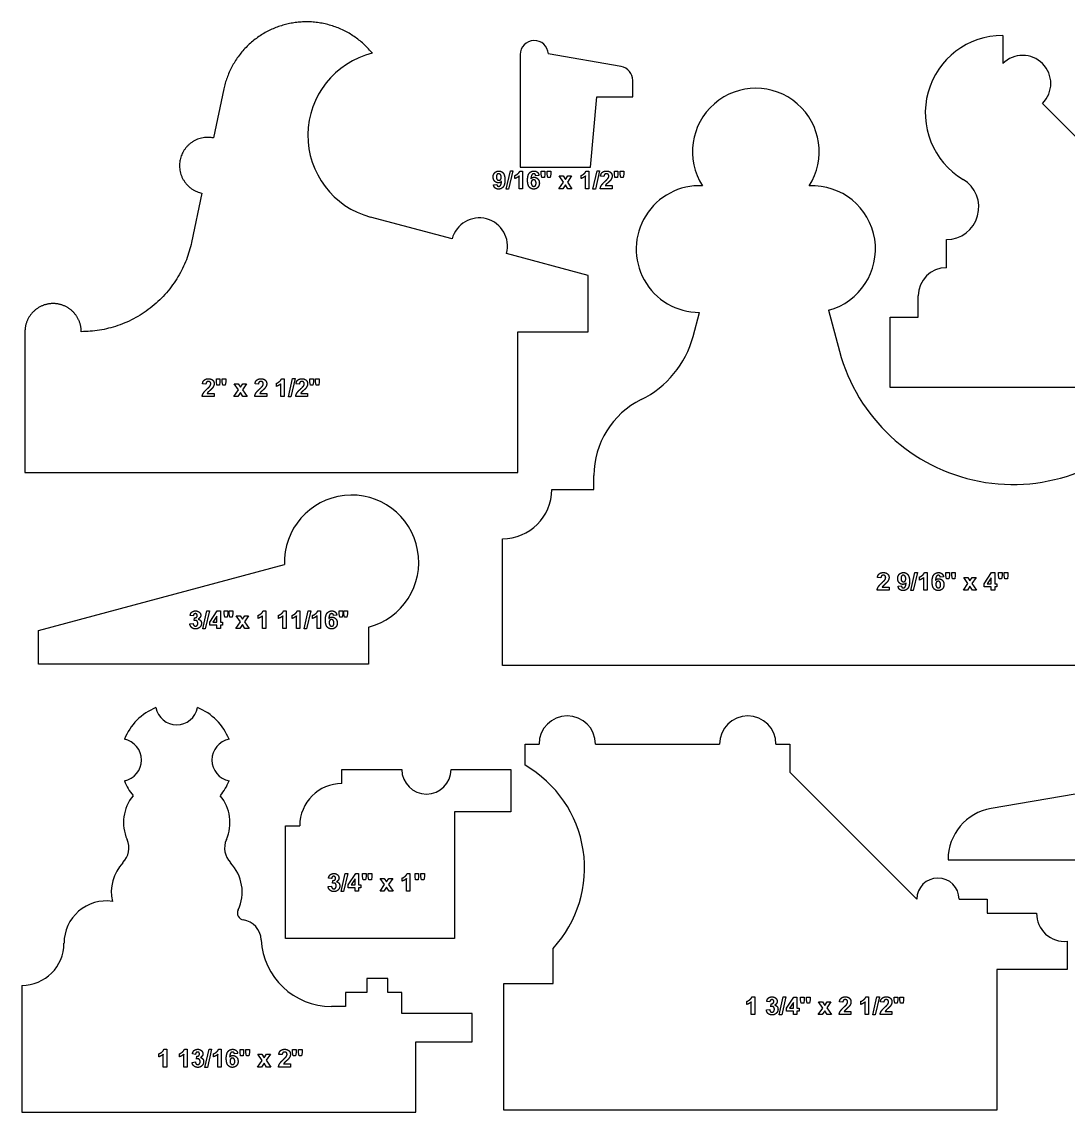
# Model space of a CAD drawing. Header units: millimetres. Extents: x -177 to 177, y -192 to 172.
# Drawn here: x -176.5 to -58.5, y -49.6 to 73.3 of the extents above; entities that cross this region are included whole.
import ezdxf

# ---------------------------------------------------------------- set-up
doc = ezdxf.new("R2010")
doc.units = ezdxf.units.MM
doc.header["$MEASUREMENT"] = 0
doc.layers.add('Default', color=18, linetype='Continuous')

msp = doc.modelspace()

# ---------------------------------------------------------------- linework, layer by layer
at = {"layer": 'Default', "color": 5}
for p, q in [((-65.85, 71.79), (-65.85, 68.62)), ((-120.26, 69.63), (-120.26, 56.93)), ((-108.87, 68.27), (-117.09, 69.72)), ((-107.56, 64.87), (-107.56, 66.71)), ((-153.67, 65.77), (-154.84, 60.23)), ((-112.32, 56.93), (-111.63, 64.87)), ((-111.63, 64.87), (-107.56, 64.87)), ((-61.36, 64.13), (-56.32, 59.09)), ((-120.26, 56.93), (-112.32, 56.93)), ((-121.84, 54.47), (-121.37, 56.52)), ((-121.09, 56.52), (-121.56, 54.47)), ((-121.37, 56.52), (-121.09, 56.52)), ((-120.87, 55.66), (-120.87, 56)), ((-120.37, 54.51), (-120.37, 55.95)), ((-120.3, 56.51), (-119.99, 56.51)), ((-119.99, 56.51), (-119.99, 54.51)), ((-118.14, 56.02), (-118.51, 55.98)), ((-117.88, 56.16), (-117.88, 56.5)), ((-117.88, 56.5), (-117.47, 56.5)), ((-117.81, 55.79), (-117.88, 56.16)), ((-117.53, 55.79), (-117.81, 55.79)), ((-117.47, 56.16), (-117.53, 55.79)), ((-117.47, 56.5), (-117.47, 56.16)), ((-117.22, 56.16), (-117.22, 56.5)), ((-117.22, 56.5), (-116.82, 56.5)), ((-117.15, 55.79), (-117.22, 56.16)), ((-116.88, 55.79), (-117.15, 55.79)), ((-116.82, 56.16), (-116.88, 55.79)), ((-116.82, 56.5), (-116.82, 56.16)), ((-115.38, 55.25), (-115.87, 55.95)), ((-115.87, 55.95), (-115.41, 55.95)), ((-115.41, 55.95), (-115.17, 55.56)), ((-115.17, 55.56), (-114.9, 55.95)), ((-114.46, 55.95), (-114.94, 55.27)), ((-114.9, 55.95), (-114.46, 55.95)), ((-113.4, 55.66), (-113.4, 56)), ((-112.9, 54.51), (-112.9, 55.95)), ((-112.83, 56.51), (-112.52, 56.51)), ((-112.52, 56.51), (-112.52, 54.51)), ((-112.06, 54.47), (-111.59, 56.52)), ((-111.31, 56.52), (-111.78, 54.47)), ((-111.59, 56.52), (-111.31, 56.52)), ((-110.82, 55.9), (-111.2, 55.94)), ((-109.64, 56.16), (-109.64, 56.5)), ((-109.64, 56.5), (-109.24, 56.5)), ((-109.57, 55.79), (-109.64, 56.16)), ((-109.3, 55.79), (-109.57, 55.79)), ((-109.24, 56.16), (-109.3, 55.79)), ((-109.24, 56.5), (-109.24, 56.16)), ((-108.99, 56.16), (-108.99, 56.5)), ((-108.99, 56.5), (-108.58, 56.5)), ((-108.92, 55.79), (-108.99, 56.16)), ((-108.64, 55.79), (-108.92, 55.79)), ((-108.58, 56.16), (-108.64, 55.79)), ((-108.58, 56.5), (-108.58, 56.16)), ((-123.27, 54.96), (-122.9, 55)), ((-121.56, 54.47), (-121.84, 54.47)), ((-119.99, 54.51), (-120.37, 54.51)), ((-115.9, 54.51), (-115.38, 55.25)), ((-115.46, 54.51), (-115.9, 54.51)), ((-115.17, 54.96), (-115.46, 54.51)), ((-114.88, 54.51), (-115.17, 54.96)), ((-114.94, 55.27), (-114.42, 54.51)), ((-114.42, 54.51), (-114.88, 54.51)), ((-112.52, 54.51), (-112.9, 54.51)), ((-111.78, 54.47), (-112.06, 54.47)), ((-109.89, 54.51), (-111.24, 54.51)), ((-110.67, 54.87), (-109.89, 54.87)), ((-109.89, 54.87), (-109.89, 54.51)), ((-156.15, 54.01), (-157.32, 48.47)), ((-127.93, 48.86), (-137.13, 51.32)), ((-72.2, 45.6), (-72.2, 48.78)), ((-112.6, 44.75), (-121.8, 47.21)), ((-112.6, 38.4), (-112.6, 44.75)), ((-75.37, 40.04), (-75.37, 42.43)), ((-100.77, 37.85), (-100.04, 40.56)), ((-85.49, 40.81), (-84.26, 36.21)), ((-78.55, 32.11), (-78.55, 40.04)), ((-78.55, 40.04), (-75.37, 40.04)), ((-176.1, 38.4), (-176.1, 22.52)), ((-120.54, 22.52), (-120.54, 38.4)), ((-120.54, 38.4), (-112.6, 38.4)), ((-155.7, 32.49), (-156.08, 32.53)), ((-154.52, 32.75), (-154.52, 33.08)), ((-154.52, 33.08), (-154.12, 33.08)), ((-154.45, 32.38), (-154.52, 32.75)), ((-154.18, 32.38), (-154.45, 32.38)), ((-154.12, 32.75), (-154.18, 32.38)), ((-154.12, 33.08), (-154.12, 32.75)), ((-153.87, 32.75), (-153.87, 33.08)), ((-153.87, 33.08), (-153.46, 33.08)), ((-153.8, 32.38), (-153.87, 32.75)), ((-153.52, 32.38), (-153.8, 32.38)), ((-153.46, 32.75), (-153.52, 32.38)), ((-153.46, 33.08), (-153.46, 32.75)), ((-152.03, 31.84), (-152.52, 32.54)), ((-152.52, 32.54), (-152.06, 32.54)), ((-152.06, 32.54), (-151.81, 32.14)), ((-151.81, 32.14), (-151.55, 32.54)), ((-151.11, 32.54), (-151.59, 31.86)), ((-151.55, 32.54), (-151.11, 32.54)), ((-149.77, 32.49), (-150.15, 32.53)), ((-147.73, 32.24), (-147.73, 32.59)), ((-147.24, 31.1), (-147.24, 32.53)), ((-147.17, 33.1), (-146.86, 33.1)), ((-146.86, 33.1), (-146.86, 31.1)), ((-146.4, 31.06), (-145.93, 33.11)), ((-145.65, 33.11), (-146.12, 31.06)), ((-145.93, 33.11), (-145.65, 33.11)), ((-145.15, 32.49), (-145.54, 32.53)), ((-143.98, 32.75), (-143.98, 33.08)), ((-143.98, 33.08), (-143.57, 33.08)), ((-143.91, 32.38), (-143.98, 32.75)), ((-143.63, 32.38), (-143.91, 32.38)), ((-143.57, 32.75), (-143.63, 32.38)), ((-143.57, 33.08), (-143.57, 32.75)), ((-143.33, 32.75), (-143.33, 33.08)), ((-143.33, 33.08), (-142.92, 33.08)), ((-143.26, 32.38), (-143.33, 32.75)), ((-142.98, 32.38), (-143.26, 32.38)), ((-142.92, 32.75), (-142.98, 32.38)), ((-142.92, 33.08), (-142.92, 32.75)), ((-27.75, 32.11), (-78.55, 32.11)), ((-154.77, 31.1), (-156.12, 31.1)), ((-155.55, 31.45), (-154.77, 31.45)), ((-154.77, 31.45), (-154.77, 31.1)), ((-152.54, 31.1), (-152.03, 31.84)), ((-152.1, 31.1), (-152.54, 31.1)), ((-151.81, 31.54), (-152.1, 31.1)), ((-151.52, 31.1), (-151.81, 31.54)), ((-151.59, 31.86), (-151.06, 31.1)), ((-151.06, 31.1), (-151.52, 31.1)), ((-148.84, 31.1), (-150.19, 31.1)), ((-149.62, 31.45), (-148.84, 31.45)), ((-148.84, 31.45), (-148.84, 31.1)), ((-146.86, 31.1), (-147.24, 31.1)), ((-146.12, 31.06), (-146.4, 31.06)), ((-144.23, 31.1), (-145.57, 31.1)), ((-145, 31.45), (-144.23, 31.45)), ((-144.23, 31.45), (-144.23, 31.1)), ((-176.1, 22.52), (-120.54, 22.52)), ((-111.95, 20.61), (-111.95, 22.19)), ((-116.71, 20.61), (-111.95, 20.61)), ((-122.27, 0.76), (-122.27, 15.05)), ((-174.57, 4.72), (-146.83, 12.15)), ((-76.22, 9.22), (-75.75, 11.27)), ((-75.47, 11.27), (-75.94, 9.22)), ((-75.75, 11.27), (-75.47, 11.27)), ((-74.68, 11.25), (-74.37, 11.25)), ((-74.37, 11.25), (-74.37, 9.25)), ((-72.26, 10.91), (-72.26, 11.24)), ((-72.26, 11.24), (-71.85, 11.24)), ((-71.85, 11.24), (-71.85, 10.91)), ((-71.6, 10.91), (-71.6, 11.24)), ((-71.6, 11.24), (-71.2, 11.24)), ((-71.2, 11.24), (-71.2, 10.91)), ((-67.95, 9.98), (-67.1, 11.24)), ((-67.1, 11.24), (-66.76, 11.24)), ((-66.76, 11.24), (-66.76, 9.98)), ((-66.33, 10.91), (-66.33, 11.24)), ((-66.33, 11.24), (-65.93, 11.24)), ((-65.93, 11.24), (-65.93, 10.91)), ((-65.68, 10.91), (-65.68, 11.24)), ((-65.68, 11.24), (-65.27, 11.24)), ((-65.27, 11.24), (-65.27, 10.91)), ((-79.59, 10.65), (-79.97, 10.69)), ((-75.25, 10.4), (-75.25, 10.75)), ((-74.75, 9.25), (-74.75, 10.69)), ((-72.52, 10.76), (-72.89, 10.72)), ((-72.19, 10.54), (-72.26, 10.91)), ((-71.91, 10.54), (-72.19, 10.54)), ((-71.85, 10.91), (-71.91, 10.54)), ((-71.53, 10.54), (-71.6, 10.91)), ((-71.26, 10.54), (-71.53, 10.54)), ((-71.2, 10.91), (-71.26, 10.54)), ((-70.28, 9.25), (-69.77, 10)), ((-69.77, 10), (-70.25, 10.7)), ((-70.25, 10.7), (-69.79, 10.7)), ((-69.79, 10.7), (-69.55, 10.3)), ((-69.55, 10.3), (-69.29, 10.7)), ((-68.85, 10.7), (-69.32, 10.01)), ((-69.32, 10.01), (-68.8, 9.25)), ((-69.29, 10.7), (-68.85, 10.7)), ((-67.95, 9.65), (-67.95, 9.98)), ((-67.15, 10.64), (-67.59, 9.98)), ((-67.59, 9.98), (-67.15, 9.98)), ((-67.15, 9.98), (-67.15, 10.64)), ((-66.76, 9.98), (-66.52, 9.98)), ((-66.52, 9.98), (-66.52, 9.65)), ((-66.26, 10.54), (-66.33, 10.91)), ((-65.99, 10.54), (-66.26, 10.54)), ((-65.93, 10.91), (-65.99, 10.54)), ((-65.61, 10.54), (-65.68, 10.91)), ((-65.33, 10.54), (-65.61, 10.54)), ((-65.27, 10.91), (-65.33, 10.54)), ((-78.67, 9.25), (-80.01, 9.25)), ((-79.44, 9.61), (-78.67, 9.61)), ((-78.67, 9.61), (-78.67, 9.25)), ((-77.65, 9.71), (-77.28, 9.75)), ((-75.94, 9.22), (-76.22, 9.22)), ((-74.37, 9.25), (-74.75, 9.25)), ((-69.84, 9.25), (-70.28, 9.25)), ((-69.55, 9.7), (-69.84, 9.25)), ((-69.26, 9.25), (-69.55, 9.7)), ((-68.8, 9.25), (-69.26, 9.25)), ((-67.15, 9.65), (-67.95, 9.65)), ((-67.15, 9.25), (-67.15, 9.65)), ((-66.76, 9.25), (-67.15, 9.25)), ((-66.52, 9.65), (-66.76, 9.65)), ((-66.76, 9.65), (-66.76, 9.25)), ((-157.12, 6.37), (-157.47, 6.42)), ((-157.01, 5.83), (-156.97, 6.16)), ((-156.06, 4.9), (-155.59, 6.95)), ((-155.31, 6.95), (-155.78, 4.9)), ((-155.59, 6.95), (-155.31, 6.95)), ((-155.26, 5.66), (-154.41, 6.92)), ((-154.46, 6.32), (-154.9, 5.66)), ((-154.46, 5.66), (-154.46, 6.32)), ((-154.41, 6.92), (-154.07, 6.92)), ((-154.07, 6.92), (-154.07, 5.66)), ((-153.64, 6.59), (-153.64, 6.92)), ((-153.64, 6.92), (-153.24, 6.92)), ((-153.57, 6.22), (-153.64, 6.59)), ((-153.3, 6.22), (-153.57, 6.22)), ((-153.24, 6.59), (-153.3, 6.22)), ((-153.24, 6.92), (-153.24, 6.59)), ((-153.08, 6.59), (-153.08, 6.92)), ((-153.08, 6.92), (-152.68, 6.92)), ((-153.01, 6.22), (-153.08, 6.59)), ((-152.74, 6.22), (-153.01, 6.22)), ((-152.68, 6.59), (-152.74, 6.22)), ((-152.68, 6.92), (-152.68, 6.59)), ((-151.8, 5.68), (-152.29, 6.38)), ((-152.29, 6.38), (-151.83, 6.38)), ((-151.83, 6.38), (-151.58, 5.98)), ((-151.58, 5.98), (-151.32, 6.38)), ((-150.88, 6.38), (-151.36, 5.69)), ((-151.32, 6.38), (-150.88, 6.38)), ((-149.82, 6.08), (-149.82, 6.43)), ((-149.32, 4.93), (-149.32, 6.37)), ((-149.25, 6.93), (-148.94, 6.93)), ((-148.94, 6.93), (-148.94, 4.93)), ((-147.51, 6.08), (-147.51, 6.43)), ((-147.01, 4.93), (-147.01, 6.37)), ((-146.94, 6.93), (-146.63, 6.93)), ((-146.63, 6.93), (-146.63, 4.93)), ((-145.96, 6.08), (-145.96, 6.43)), ((-145.47, 4.93), (-145.47, 6.37)), ((-145.4, 6.93), (-145.09, 6.93)), ((-145.09, 6.93), (-145.09, 4.93)), ((-144.63, 4.9), (-144.16, 6.95)), ((-143.88, 6.95), (-144.35, 4.9)), ((-144.16, 6.95), (-143.88, 6.95)), ((-143.66, 6.08), (-143.66, 6.43)), ((-143.16, 4.93), (-143.16, 6.37)), ((-143.09, 6.93), (-142.78, 6.93)), ((-142.78, 6.93), (-142.78, 4.93)), ((-140.93, 6.44), (-141.3, 6.4)), ((-140.67, 6.59), (-140.67, 6.92)), ((-140.67, 6.92), (-140.26, 6.92)), ((-140.6, 6.22), (-140.67, 6.59)), ((-140.32, 6.22), (-140.6, 6.22)), ((-140.26, 6.59), (-140.32, 6.22)), ((-140.26, 6.92), (-140.26, 6.59)), ((-140.14, 6.59), (-140.14, 6.92)), ((-140.14, 6.92), (-139.73, 6.92)), ((-140.07, 6.22), (-140.14, 6.59)), ((-139.79, 6.22), (-140.07, 6.22)), ((-139.73, 6.59), (-139.79, 6.22)), ((-139.73, 6.92), (-139.73, 6.59)), ((-157.51, 5.46), (-157.14, 5.5)), ((-155.26, 5.33), (-155.26, 5.66)), ((-154.46, 5.33), (-155.26, 5.33)), ((-154.9, 5.66), (-154.46, 5.66)), ((-154.46, 4.93), (-154.46, 5.33)), ((-154.07, 4.93), (-154.46, 4.93)), ((-154.07, 5.66), (-153.83, 5.66)), ((-153.83, 5.33), (-154.07, 5.33)), ((-154.07, 5.33), (-154.07, 4.93)), ((-153.83, 5.66), (-153.83, 5.33)), ((-152.32, 4.93), (-151.8, 5.68)), ((-151.88, 4.93), (-152.32, 4.93)), ((-151.58, 5.38), (-151.88, 4.93)), ((-151.29, 4.93), (-151.58, 5.38)), ((-151.36, 5.69), (-150.83, 4.93)), ((-150.83, 4.93), (-151.29, 4.93)), ((-148.94, 4.93), (-149.32, 4.93)), ((-146.63, 4.93), (-147.01, 4.93)), ((-145.09, 4.93), (-145.47, 4.93)), ((-142.78, 4.93), (-143.16, 4.93)), ((-137.38, 5.09), (-137.38, 0.93)), ((-174.57, 0.93), (-174.57, 4.72)), ((-155.78, 4.9), (-156.06, 4.9)), ((-144.35, 4.9), (-144.63, 4.9)), ((-137.38, 0.93), (-174.57, 0.93)), ((-30.19, 0.76), (-122.27, 0.76)), ((-119.71, -10.46), (-119.71, -8.08)), ((-119.71, -8.08), (-118.13, -8.08)), ((-111.78, -8.08), (-97.78, -8.08)), ((-91.43, -8.08), (-89.84, -8.08)), ((-89.84, -8.08), (-89.84, -11.26)), ((-140.36, -12.53), (-140.36, -10.94)), ((-140.36, -10.94), (-133.61, -10.94)), ((-128.05, -10.94), (-121.31, -10.94)), ((-121.31, -10.94), (-121.31, -15.7)), ((-89.84, -11.26), (-75.54, -25.56)), ((-57.68, -13.71), (-67.15, -15.34)), ((-121.31, -15.7), (-127.66, -15.7)), ((-127.66, -15.7), (-127.66, -29.99)), ((-146.71, -29.99), (-146.71, -17.29)), ((-146.71, -17.29), (-145.12, -17.29)), ((-72.02, -21.11), (-37.7, -21.11)), ((-141.52, -23.24), (-141.87, -23.18)), ((-140.46, -24.71), (-139.99, -22.66)), ((-139.71, -22.66), (-140.18, -24.71)), ((-139.99, -22.66), (-139.71, -22.66)), ((-139.66, -23.94), (-138.81, -22.68)), ((-138.86, -23.28), (-139.3, -23.94)), ((-138.86, -23.94), (-138.86, -23.28)), ((-138.81, -22.68), (-138.48, -22.68)), ((-138.48, -22.68), (-138.48, -23.94)), ((-138.04, -23.02), (-138.04, -22.68)), ((-138.04, -22.68), (-137.64, -22.68)), ((-137.97, -23.38), (-138.04, -23.02)), ((-137.64, -23.02), (-137.7, -23.38)), ((-137.64, -22.68), (-137.64, -23.02)), ((-137.39, -23.02), (-137.39, -22.68)), ((-137.39, -22.68), (-136.98, -22.68)), ((-137.32, -23.38), (-137.39, -23.02)), ((-136.98, -23.02), (-137.04, -23.38)), ((-136.98, -22.68), (-136.98, -23.02)), ((-135.55, -23.92), (-136.04, -23.22)), ((-136.04, -23.22), (-135.58, -23.22)), ((-135.58, -23.22), (-135.33, -23.62)), ((-135.33, -23.62), (-135.07, -23.22)), ((-134.63, -23.22), (-135.11, -23.91)), ((-135.07, -23.22), (-134.63, -23.22)), ((-133.56, -23.52), (-133.56, -23.17)), ((-133.07, -24.67), (-133.07, -23.23)), ((-133, -22.67), (-132.69, -22.67)), ((-132.69, -22.67), (-132.69, -24.67)), ((-132.12, -23.02), (-132.12, -22.68)), ((-132.12, -22.68), (-131.71, -22.68)), ((-132.05, -23.38), (-132.12, -23.02)), ((-131.71, -23.02), (-131.77, -23.38)), ((-131.71, -22.68), (-131.71, -23.02)), ((-131.46, -23.02), (-131.46, -22.68)), ((-131.46, -22.68), (-131.06, -22.68)), ((-131.39, -23.38), (-131.46, -23.02)), ((-131.06, -23.02), (-131.12, -23.38)), ((-131.06, -22.68), (-131.06, -23.02)), ((-141.91, -24.15), (-141.54, -24.1)), ((-141.41, -23.77), (-141.37, -23.45)), ((-139.66, -24.27), (-139.66, -23.94)), ((-138.86, -24.27), (-139.66, -24.27)), ((-139.3, -23.94), (-138.86, -23.94)), ((-138.86, -24.67), (-138.86, -24.27)), ((-138.48, -23.94), (-138.23, -23.94)), ((-138.23, -24.27), (-138.48, -24.27)), ((-138.48, -24.27), (-138.48, -24.67)), ((-138.23, -23.94), (-138.23, -24.27)), ((-137.7, -23.38), (-137.97, -23.38)), ((-137.04, -23.38), (-137.32, -23.38)), ((-136.06, -24.67), (-135.55, -23.92)), ((-135.33, -24.22), (-135.62, -24.67)), ((-135.04, -24.67), (-135.33, -24.22)), ((-135.11, -23.91), (-134.58, -24.67)), ((-131.77, -23.38), (-132.05, -23.38)), ((-131.12, -23.38), (-131.39, -23.38)), ((-140.18, -24.71), (-140.46, -24.71)), ((-138.48, -24.67), (-138.86, -24.67)), ((-135.62, -24.67), (-136.06, -24.67)), ((-134.58, -24.67), (-135.04, -24.67)), ((-132.69, -24.67), (-133.07, -24.67)), ((-70.78, -25.56), (-67.6, -25.56)), ((-67.6, -25.56), (-67.6, -27.15)), ((-67.6, -27.15), (-62.05, -27.15)), ((-127.66, -29.99), (-146.71, -29.99)), ((-58.59, -30.31), (-58.59, -33.48)), ((-116.54, -35.07), (-116.54, -31.1)), ((-58.59, -33.48), (-66.53, -33.48)), ((-66.53, -33.48), (-66.53, -49.36)), ((-176.46, -35.28), (-176.46, -49.57)), ((-137.56, -34.49), (-137.56, -36.08)), ((-135.18, -34.49), (-137.56, -34.49)), ((-135.18, -36.08), (-135.18, -34.49)), ((-122.09, -49.36), (-122.09, -35.07)), ((-122.09, -35.07), (-116.54, -35.07)), ((-137.56, -36.08), (-139.94, -36.08)), ((-139.94, -36.08), (-139.94, -37.66)), ((-133.59, -36.08), (-135.18, -36.08)), ((-133.59, -38.46), (-133.59, -36.08)), ((-94.13, -36.57), (-93.82, -36.57)), ((-93.82, -36.57), (-93.82, -38.57)), ((-91.06, -38.61), (-90.59, -36.56)), ((-90.3, -36.56), (-90.77, -38.61)), ((-90.59, -36.56), (-90.3, -36.56)), ((-90.25, -37.85), (-89.4, -36.59)), ((-89.4, -36.59), (-89.07, -36.59)), ((-89.07, -36.59), (-89.07, -37.84)), ((-88.64, -36.92), (-88.64, -36.59)), ((-88.64, -36.59), (-88.23, -36.59)), ((-88.23, -36.59), (-88.23, -36.92)), ((-87.98, -36.92), (-87.98, -36.59)), ((-87.98, -36.59), (-87.57, -36.59)), ((-87.57, -36.59), (-87.57, -36.92)), ((-81.28, -36.57), (-80.97, -36.57)), ((-80.97, -36.57), (-80.97, -38.57)), ((-80.51, -38.61), (-80.04, -36.56)), ((-79.76, -36.56), (-80.23, -38.61)), ((-80.04, -36.56), (-79.76, -36.56)), ((-78.09, -36.92), (-78.09, -36.59)), ((-78.09, -36.59), (-77.68, -36.59)), ((-77.68, -36.59), (-77.68, -36.92)), ((-77.44, -36.92), (-77.44, -36.59)), ((-77.44, -36.59), (-77.03, -36.59)), ((-77.03, -36.59), (-77.03, -36.92)), ((-139.94, -37.66), (-141.53, -37.66)), ((-94.7, -37.42), (-94.7, -37.08)), ((-94.2, -38.57), (-94.2, -37.14)), ((-92.5, -38.05), (-92.13, -38.01)), ((-92.12, -37.14), (-92.46, -37.08)), ((-92.01, -37.68), (-91.97, -37.35)), ((-90.25, -38.18), (-90.25, -37.85)), ((-89.45, -37.19), (-89.9, -37.84)), ((-89.9, -37.84), (-89.45, -37.84)), ((-89.45, -37.84), (-89.45, -37.19)), ((-89.07, -37.84), (-88.82, -37.84)), ((-88.82, -37.84), (-88.82, -38.18)), ((-88.56, -37.29), (-88.64, -36.92)), ((-88.29, -37.29), (-88.56, -37.29)), ((-88.23, -36.92), (-88.29, -37.29)), ((-87.91, -37.29), (-87.98, -36.92)), ((-87.63, -37.29), (-87.91, -37.29)), ((-87.57, -36.92), (-87.63, -37.29)), ((-86.65, -38.57), (-86.14, -37.83)), ((-86.14, -37.83), (-86.63, -37.13)), ((-86.63, -37.13), (-86.17, -37.13)), ((-86.17, -37.13), (-85.92, -37.53)), ((-85.92, -37.53), (-85.66, -37.13)), ((-85.22, -37.13), (-85.7, -37.81)), ((-85.7, -37.81), (-85.17, -38.57)), ((-85.66, -37.13), (-85.22, -37.13)), ((-83.88, -37.18), (-84.26, -37.14)), ((-81.85, -37.42), (-81.85, -37.08)), ((-81.35, -38.57), (-81.35, -37.14)), ((-79.26, -37.18), (-79.65, -37.14)), ((-78.02, -37.29), (-78.09, -36.92)), ((-77.75, -37.29), (-78.02, -37.29)), ((-77.68, -36.92), (-77.75, -37.29)), ((-77.37, -37.29), (-77.44, -36.92)), ((-77.09, -37.29), (-77.37, -37.29)), ((-77.03, -36.92), (-77.09, -37.29)), ((-125.66, -38.46), (-133.59, -38.46)), ((-125.66, -41.63), (-125.66, -38.46)), ((-93.82, -38.57), (-94.2, -38.57)), ((-90.77, -38.61), (-91.06, -38.61)), ((-89.45, -38.18), (-90.25, -38.18)), ((-89.45, -38.57), (-89.45, -38.18)), ((-89.07, -38.57), (-89.45, -38.57)), ((-88.82, -38.18), (-89.07, -38.18)), ((-89.07, -38.18), (-89.07, -38.57)), ((-86.21, -38.57), (-86.65, -38.57)), ((-85.92, -38.13), (-86.21, -38.57)), ((-85.63, -38.57), (-85.92, -38.13)), ((-85.17, -38.57), (-85.63, -38.57)), ((-82.96, -38.57), (-84.3, -38.57)), ((-83.73, -38.22), (-82.96, -38.22)), ((-82.96, -38.22), (-82.96, -38.57)), ((-80.97, -38.57), (-81.35, -38.57)), ((-80.23, -38.61), (-80.51, -38.61)), ((-78.34, -38.57), (-79.68, -38.57)), ((-79.11, -38.22), (-78.34, -38.22)), ((-78.34, -38.22), (-78.34, -38.57)), ((-132.01, -49.57), (-132.01, -41.63)), ((-132.01, -41.63), (-125.66, -41.63)), ((-161, -43.33), (-161, -42.99)), ((-160.43, -42.48), (-160.12, -42.48)), ((-160.12, -42.48), (-160.12, -44.48)), ((-158.69, -43.33), (-158.69, -42.99)), ((-158.12, -42.48), (-157.81, -42.48)), ((-157.81, -42.48), (-157.81, -44.48)), ((-156.87, -43.05), (-157.22, -42.99)), ((-155.81, -44.52), (-155.34, -42.47)), ((-155.06, -42.47), (-155.53, -44.52)), ((-155.34, -42.47), (-155.06, -42.47)), ((-154.84, -43.33), (-154.84, -42.99)), ((-154.27, -42.48), (-153.96, -42.48)), ((-153.96, -42.48), (-153.96, -44.48)), ((-152.11, -42.97), (-152.48, -43.01)), ((-151.85, -42.83), (-151.85, -42.49)), ((-151.85, -42.49), (-151.44, -42.49)), ((-151.78, -43.2), (-151.85, -42.83)), ((-151.44, -42.83), (-151.5, -43.2)), ((-151.44, -42.49), (-151.44, -42.83)), ((-151.19, -42.83), (-151.19, -42.49)), ((-151.19, -42.49), (-150.79, -42.49)), ((-151.12, -43.2), (-151.19, -42.83)), ((-150.79, -42.83), (-150.85, -43.2)), ((-150.79, -42.49), (-150.79, -42.83)), ((-145.92, -42.83), (-145.92, -42.49)), ((-145.92, -42.49), (-145.51, -42.49)), ((-145.85, -43.2), (-145.92, -42.83)), ((-145.51, -42.83), (-145.58, -43.2)), ((-145.51, -42.49), (-145.51, -42.83)), ((-145.27, -42.83), (-145.27, -42.49)), ((-145.27, -42.49), (-144.86, -42.49)), ((-145.2, -43.2), (-145.27, -42.83)), ((-144.86, -42.83), (-144.92, -43.2)), ((-144.86, -42.49), (-144.86, -42.83)), ((-160.5, -44.48), (-160.5, -43.04)), ((-158.19, -44.48), (-158.19, -43.04)), ((-157.25, -43.96), (-156.88, -43.91)), ((-156.76, -43.58), (-156.72, -43.26)), ((-154.34, -44.48), (-154.34, -43.04)), ((-151.5, -43.2), (-151.78, -43.2)), ((-150.85, -43.2), (-151.12, -43.2)), ((-149.87, -44.48), (-149.35, -43.74)), ((-149.35, -43.74), (-149.84, -43.03)), ((-149.84, -43.03), (-149.38, -43.03)), ((-149.13, -44.03), (-149.43, -44.48)), ((-149.38, -43.03), (-149.13, -43.43)), ((-149.13, -43.43), (-148.87, -43.03)), ((-148.85, -44.48), (-149.13, -44.03)), ((-148.43, -43.03), (-148.91, -43.72)), ((-148.91, -43.72), (-148.38, -44.48)), ((-148.87, -43.03), (-148.43, -43.03)), ((-147.09, -43.08), (-147.48, -43.05)), ((-146.94, -44.12), (-146.17, -44.12)), ((-146.17, -44.12), (-146.17, -44.48)), ((-145.58, -43.2), (-145.85, -43.2)), ((-144.92, -43.2), (-145.2, -43.2)), ((-160.12, -44.48), (-160.5, -44.48)), ((-157.81, -44.48), (-158.19, -44.48)), ((-155.53, -44.52), (-155.81, -44.52)), ((-153.96, -44.48), (-154.34, -44.48)), ((-149.43, -44.48), (-149.87, -44.48)), ((-148.38, -44.48), (-148.85, -44.48)), ((-146.17, -44.48), (-147.51, -44.48)), ((-176.46, -49.57), (-132.01, -49.57)), ((-66.53, -49.36), (-122.09, -49.36))]:
    msp.add_line(p, q, dxfattribs=at)
for centre, radius, start, end in [((-65.85, 63.06), 8.73, 90, 239.1559), ((-118.67, 69.63), 1.59, 3.34, 180), ((-134.67, 60.52), 9.53, 103.7628, 255), ((-63.6, 66.37), 3.17, 315, 135), ((-109.15, 66.71), 1.59, 360, 80), ((-93.69, 58.7), 7.14, 327.2699, 212.7301), ((-72.2, 52.43), 3.65, 270, 59.1562), ((-100.04, 47.71), 7.14, 87.2699, 270), ((-87.34, 47.71), 7.14, 285, 92.7301), ((-124.87, 48.04), 3.18, 345, 165), ((-72.2, 42.43), 3.18, 90, 180), ((-111.5, 40.73), 11.11, 296.1035, 345), ((-64.68, 41.45), 20.27, 195, 323.2614), ((-102.42, 22.19), 9.52, 116.1035, 180), ((-139.27, 12.42), 7.57, 284.4812, 182.0453), ((-122.27, 20.61), 5.56, 270, 0), ((-158.99, -9.88), 6.35, 111.6161, 158.3839), ((-158.99, -3.53), 2.38, 190.8081, 349.1919), ((-158.99, -9.88), 6.35, 21.6161, 68.3839), ((-114.95, -8.08), 3.18, 0, 180), ((-94.6, -8.08), 3.18, 360, 180), ((-165.34, -9.88), 2.38, 280.8081, 79.1919), ((-152.64, -9.88), 2.38, 100.8081, 259.1919), ((-130.83, -10.94), 2.78, 180, 0), ((-126.34, -22.05), 13.34, 317.2625, 60.2302), ((-158.99, -9.88), 6.35, 201.6161, 219.1967), ((-158.99, -9.88), 6.35, 320.8033, 338.3839), ((-140.36, -17.29), 4.76, 90, 180), ((-160.23, -16.92), 4.76, 140.6084, 203.7528), ((-157.75, -16.92), 4.76, 336.2473, 39.3916), ((-66.16, -21.11), 5.86, 99.7468, 180), ((-166.77, -19.8), 2.38, 316.2473, 23.7527), ((-151.21, -19.8), 2.38, 156.2473, 223.7527), ((-161.61, -24.74), 4.76, 136.2473, 192.9923), ((-156.37, -24.74), 4.76, 334.64, 43.7527), ((-73.16, -25.56), 2.38, 0, 180), ((-166.93, -30.52), 4.76, 81.8099, 180), ((-151.35, -27.12), 0.794, 154.64, 261.2301), ((-151.84, -30.25), 2.38, 2.9227, 81.23), ((-58.87, -27.15), 3.17, 180, 275), ((-176.46, -30.52), 4.76, 270, 0), ((-141.53, -29.73), 7.94, 182.9227, 270)]:
    msp.add_arc(centre, radius, start, end, dxfattribs=at)
for points, weights, knots in [([(-136.93, 69.78), (-140.71, 74.46), (-146.57, 73.06), (-152.42, 71.66), (-153.67, 65.77)], [0.999999778697, 0.845297925493, 1, 0.845297814842, 1], [657.904879, 657.904879, 657.904879, 663.273872, 663.273872, 668.642869, 668.642869, 668.642869]), ([(-154.84, 60.23), (-157.94, 60.88), (-158.6, 57.78), (-159.26, 54.67), (-156.15, 54.01)], [0.999999581013, 0.707106990679, 1, 0.707106920848, 0.999999720675], [671.474602, 671.474602, 671.474602, 673.968241, 673.968241, 676.46188, 676.46188, 676.46188]), ([(-169.75, 38.4), (-169.75, 39.71), (-170.68, 40.64), (-171.61, 41.57), (-172.92, 41.57), (-174.24, 41.57), (-175.17, 40.64), (-176.1, 39.71), (-176.1, 38.4)], [1, 0.923879517447, 1, 0.923879517447, 1, 0.923879517447, 1, 0.923879535596, 0.999999963703], [575.031968, 575.031968, 575.031968, 576.278788, 576.278788, 577.525608, 577.525608, 578.772428, 578.772428, 580.019247, 580.019247, 580.019247])]:
    msp.add_rational_spline(points, weights, degree=2, knots=knots, dxfattribs=at)
for points in [[(-123.31, 55.83), (-123.31, 56.14), (-123.13, 56.32)], [(-123.14, 55.36), (-123.31, 55.54), (-123.31, 55.83)], [(-122.73, 55.18), (-122.97, 55.18), (-123.14, 55.36)], [(-123.13, 56.32), (-122.95, 56.51), (-122.67, 56.51)], [(-122.87, 56.12), (-122.94, 56.03), (-122.94, 55.84)], [(-122.94, 55.84), (-122.94, 55.64), (-122.86, 55.55)], [(-122.69, 56.2), (-122.8, 56.2), (-122.87, 56.12)], [(-122.86, 55.55), (-122.78, 55.46), (-122.67, 55.46)], [(-122.36, 55.34), (-122.51, 55.18), (-122.73, 55.18)], [(-122.48, 56.1), (-122.57, 56.2), (-122.69, 56.2)], [(-122.67, 56.51), (-122.37, 56.51), (-122.17, 56.27)], [(-122.67, 55.46), (-122.55, 55.46), (-122.47, 55.55)], [(-122.4, 55.81), (-122.4, 55.99), (-122.48, 56.1)], [(-122.47, 55.55), (-122.4, 55.64), (-122.4, 55.81)], [(-122.47, 54.89), (-122.39, 55), (-122.36, 55.34)], [(-121.98, 55.5), (-121.98, 54.96), (-122.18, 54.71)], [(-122.17, 56.27), (-121.98, 56.04), (-121.98, 55.5)], [(-120.87, 56), (-120.72, 56.05), (-120.54, 56.19)], [(-120.37, 55.95), (-120.58, 55.75), (-120.87, 55.66)], [(-120.54, 56.19), (-120.36, 56.33), (-120.3, 56.51)], [(-119.43, 55.48), (-119.43, 56.02), (-119.23, 56.27)], [(-119.24, 54.71), (-119.43, 54.94), (-119.43, 55.48)], [(-119.23, 56.27), (-119.03, 56.51), (-118.7, 56.51)], [(-118.94, 56.09), (-119.02, 55.98), (-119.05, 55.64)], [(-119.05, 55.64), (-118.9, 55.81), (-118.69, 55.81)], [(-118.94, 55.43), (-119.01, 55.35), (-119.01, 55.18)], [(-118.73, 56.2), (-118.85, 56.2), (-118.94, 56.09)], [(-118.74, 55.52), (-118.86, 55.52), (-118.94, 55.43)], [(-118.55, 55.43), (-118.63, 55.52), (-118.74, 55.52)], [(-118.58, 56.15), (-118.64, 56.2), (-118.73, 56.2)], [(-118.7, 56.51), (-118.48, 56.51), (-118.33, 56.38)], [(-118.69, 55.81), (-118.45, 55.81), (-118.27, 55.62)], [(-118.51, 55.98), (-118.52, 56.09), (-118.58, 56.15)], [(-118.47, 55.14), (-118.47, 55.34), (-118.55, 55.43)], [(-118.33, 56.38), (-118.18, 56.26), (-118.14, 56.02)], [(-118.27, 55.62), (-118.1, 55.44), (-118.1, 55.15)], [(-113.4, 56), (-113.25, 56.05), (-113.07, 56.19)], [(-112.9, 55.95), (-113.11, 55.75), (-113.4, 55.66)], [(-113.07, 56.19), (-112.9, 56.33), (-112.83, 56.51)], [(-111.2, 55.94), (-111.16, 56.24), (-110.98, 56.38)], [(-111.1, 54.89), (-110.99, 55.07), (-110.67, 55.37)], [(-110.98, 56.38), (-110.8, 56.51), (-110.53, 56.51)], [(-110.73, 56.13), (-110.81, 56.06), (-110.82, 55.9)], [(-110.54, 56.2), (-110.66, 56.2), (-110.73, 56.13)], [(-110.67, 55.37), (-110.41, 55.61), (-110.35, 55.7)], [(-110.34, 56.13), (-110.41, 56.2), (-110.54, 56.2)], [(-110.53, 56.51), (-110.23, 56.51), (-110.06, 56.35)], [(-110.35, 55.7), (-110.27, 55.82), (-110.27, 55.93)], [(-110.09, 55.45), (-110.16, 55.36), (-110.35, 55.19)], [(-110.27, 55.93), (-110.27, 56.06), (-110.34, 56.13)], [(-109.94, 55.7), (-109.99, 55.58), (-110.09, 55.45)], [(-110.06, 56.35), (-109.89, 56.19), (-109.89, 55.96)], [(-109.89, 55.96), (-109.89, 55.82), (-109.94, 55.7)], [(-123.09, 54.59), (-123.23, 54.72), (-123.27, 54.96)], [(-122.71, 54.47), (-122.94, 54.47), (-123.09, 54.59)], [(-122.9, 55), (-122.89, 54.89), (-122.83, 54.84)], [(-122.83, 54.84), (-122.77, 54.78), (-122.68, 54.78)], [(-122.18, 54.71), (-122.38, 54.47), (-122.71, 54.47)], [(-122.68, 54.78), (-122.56, 54.78), (-122.47, 54.89)], [(-118.74, 54.47), (-119.04, 54.47), (-119.24, 54.71)], [(-119.01, 55.18), (-119.01, 54.99), (-118.93, 54.88)], [(-118.93, 54.88), (-118.84, 54.78), (-118.72, 54.78)], [(-118.28, 54.66), (-118.46, 54.47), (-118.74, 54.47)], [(-118.72, 54.78), (-118.62, 54.78), (-118.54, 54.86)], [(-118.54, 54.86), (-118.47, 54.95), (-118.47, 55.14)], [(-118.1, 55.15), (-118.1, 54.84), (-118.28, 54.66)], [(-111.24, 54.51), (-111.21, 54.71), (-111.1, 54.89)], [(-110.59, 54.97), (-110.64, 54.92), (-110.67, 54.87)], [(-110.35, 55.19), (-110.54, 55.03), (-110.59, 54.97)], [(-156.08, 32.53), (-156.04, 32.83), (-155.86, 32.96)], [(-155.98, 31.48), (-155.87, 31.66), (-155.55, 31.96)], [(-155.86, 32.96), (-155.68, 33.1), (-155.41, 33.1)], [(-155.61, 32.72), (-155.68, 32.65), (-155.7, 32.49)], [(-155.42, 32.79), (-155.54, 32.79), (-155.61, 32.72)], [(-155.55, 31.96), (-155.29, 32.2), (-155.23, 32.29)], [(-155.22, 32.72), (-155.29, 32.79), (-155.42, 32.79)], [(-155.41, 33.1), (-155.11, 33.1), (-154.94, 32.94)], [(-155.23, 32.29), (-155.15, 32.41), (-155.15, 32.52)], [(-154.97, 32.03), (-155.04, 31.95), (-155.23, 31.78)], [(-155.15, 32.52), (-155.15, 32.65), (-155.22, 32.72)], [(-154.82, 32.29), (-154.87, 32.17), (-154.97, 32.03)], [(-154.94, 32.94), (-154.77, 32.78), (-154.77, 32.54)], [(-154.77, 32.54), (-154.77, 32.41), (-154.82, 32.29)], [(-150.15, 32.53), (-150.12, 32.83), (-149.94, 32.96)], [(-150.06, 31.48), (-149.95, 31.66), (-149.63, 31.96)], [(-149.94, 32.96), (-149.76, 33.1), (-149.48, 33.1)], [(-149.69, 32.72), (-149.76, 32.65), (-149.77, 32.49)], [(-149.49, 32.79), (-149.61, 32.79), (-149.69, 32.72)], [(-149.63, 31.96), (-149.37, 32.2), (-149.31, 32.29)], [(-149.3, 32.72), (-149.37, 32.79), (-149.49, 32.79)], [(-149.48, 33.1), (-149.19, 33.1), (-149.01, 32.94)], [(-149.31, 32.29), (-149.23, 32.41), (-149.23, 32.52)], [(-149.23, 32.52), (-149.23, 32.65), (-149.3, 32.72)], [(-149.05, 32.03), (-149.12, 31.95), (-149.3, 31.78)], [(-148.89, 32.29), (-148.94, 32.17), (-149.05, 32.03)], [(-149.01, 32.94), (-148.84, 32.78), (-148.84, 32.54)], [(-148.84, 32.54), (-148.84, 32.41), (-148.89, 32.29)], [(-147.73, 32.59), (-147.58, 32.64), (-147.41, 32.78)], [(-147.24, 32.53), (-147.45, 32.34), (-147.73, 32.24)], [(-147.41, 32.78), (-147.23, 32.91), (-147.17, 33.1)], [(-145.54, 32.53), (-145.5, 32.83), (-145.32, 32.96)], [(-145.44, 31.48), (-145.33, 31.66), (-145.01, 31.96)], [(-145.32, 32.96), (-145.14, 33.1), (-144.87, 33.1)], [(-145.07, 32.72), (-145.14, 32.65), (-145.15, 32.49)], [(-144.87, 32.79), (-145, 32.79), (-145.07, 32.72)], [(-145.01, 31.96), (-144.75, 32.2), (-144.69, 32.29)], [(-144.87, 33.1), (-144.57, 33.1), (-144.4, 32.94)], [(-144.68, 32.72), (-144.75, 32.79), (-144.87, 32.79)], [(-144.69, 32.29), (-144.61, 32.41), (-144.61, 32.52)], [(-144.43, 32.03), (-144.5, 31.95), (-144.69, 31.78)], [(-144.61, 32.52), (-144.61, 32.65), (-144.68, 32.72)], [(-144.28, 32.29), (-144.32, 32.17), (-144.43, 32.03)], [(-144.4, 32.94), (-144.23, 32.78), (-144.23, 32.54)], [(-144.23, 32.54), (-144.23, 32.41), (-144.28, 32.29)], [(-156.12, 31.1), (-156.09, 31.3), (-155.98, 31.48)], [(-155.47, 31.56), (-155.52, 31.51), (-155.55, 31.45)], [(-155.23, 31.78), (-155.42, 31.61), (-155.47, 31.56)], [(-150.19, 31.1), (-150.17, 31.3), (-150.06, 31.48)], [(-149.54, 31.56), (-149.59, 31.51), (-149.62, 31.45)], [(-149.3, 31.78), (-149.49, 31.61), (-149.54, 31.56)], [(-145.57, 31.1), (-145.55, 31.3), (-145.44, 31.48)], [(-144.92, 31.56), (-144.97, 31.51), (-145, 31.45)], [(-144.69, 31.78), (-144.87, 31.61), (-144.92, 31.56)], [(-79.97, 10.69), (-79.94, 10.99), (-79.76, 11.12)], [(-79.76, 11.12), (-79.58, 11.25), (-79.31, 11.25)], [(-79.31, 11.25), (-79.01, 11.25), (-78.84, 11.1)], [(-78.84, 11.1), (-78.67, 10.94), (-78.67, 10.7)], [(-77.69, 10.58), (-77.69, 10.88), (-77.51, 11.07)], [(-77.51, 11.07), (-77.33, 11.25), (-77.05, 11.25)], [(-77.05, 11.25), (-76.75, 11.25), (-76.55, 11.02)], [(-74.92, 10.93), (-74.75, 11.07), (-74.68, 11.25)], [(-73.61, 11.01), (-73.41, 11.25), (-73.08, 11.25)], [(-73.08, 11.25), (-72.86, 11.25), (-72.71, 11.13)], [(-72.71, 11.13), (-72.56, 11), (-72.52, 10.76)], [(-79.88, 9.64), (-79.77, 9.82), (-79.45, 10.12)], [(-79.51, 10.88), (-79.58, 10.81), (-79.59, 10.65)], [(-79.31, 10.95), (-79.44, 10.95), (-79.51, 10.88)], [(-79.45, 10.12), (-79.19, 10.36), (-79.13, 10.45)], [(-79.13, 9.94), (-79.31, 9.77), (-79.36, 9.72)], [(-79.12, 10.88), (-79.19, 10.95), (-79.31, 10.95)], [(-79.13, 10.45), (-79.05, 10.56), (-79.05, 10.68)], [(-78.87, 10.19), (-78.94, 10.1), (-79.13, 9.94)], [(-79.05, 10.68), (-79.05, 10.81), (-79.12, 10.88)], [(-78.72, 10.45), (-78.76, 10.32), (-78.87, 10.19)], [(-78.67, 10.7), (-78.67, 10.57), (-78.72, 10.45)], [(-77.52, 10.1), (-77.69, 10.29), (-77.69, 10.58)], [(-77.11, 9.92), (-77.35, 9.92), (-77.52, 10.1)], [(-77.25, 10.86), (-77.32, 10.78), (-77.32, 10.58)], [(-77.32, 10.58), (-77.32, 10.39), (-77.24, 10.3)], [(-77.07, 10.95), (-77.18, 10.95), (-77.25, 10.86)], [(-77.24, 10.3), (-77.16, 10.21), (-77.05, 10.21)], [(-76.74, 10.09), (-76.89, 9.92), (-77.11, 9.92)], [(-76.86, 10.84), (-76.95, 10.95), (-77.07, 10.95)], [(-77.05, 10.21), (-76.93, 10.21), (-76.86, 10.29)], [(-76.78, 10.55), (-76.78, 10.74), (-76.86, 10.84)], [(-76.86, 10.29), (-76.78, 10.38), (-76.78, 10.55)], [(-76.85, 9.64), (-76.77, 9.75), (-76.74, 10.09)], [(-76.36, 10.25), (-76.36, 9.7), (-76.56, 9.46)], [(-76.55, 11.02), (-76.36, 10.79), (-76.36, 10.25)], [(-75.25, 10.75), (-75.1, 10.8), (-74.92, 10.93)], [(-74.75, 10.69), (-74.96, 10.5), (-75.25, 10.4)], [(-73.81, 10.22), (-73.81, 10.77), (-73.61, 11.01)], [(-73.62, 9.45), (-73.81, 9.69), (-73.81, 10.22)], [(-73.32, 10.84), (-73.4, 10.73), (-73.43, 10.38)], [(-73.43, 10.38), (-73.28, 10.55), (-73.07, 10.55)], [(-73.32, 10.18), (-73.39, 10.09), (-73.39, 9.92)], [(-73.39, 9.92), (-73.39, 9.73), (-73.31, 9.63)], [(-73.11, 10.95), (-73.23, 10.95), (-73.32, 10.84)], [(-73.13, 10.27), (-73.24, 10.27), (-73.32, 10.18)], [(-72.93, 10.18), (-73.01, 10.27), (-73.13, 10.27)], [(-72.96, 10.89), (-73.02, 10.95), (-73.11, 10.95)], [(-73.07, 10.55), (-72.83, 10.55), (-72.65, 10.37)], [(-72.89, 10.72), (-72.9, 10.84), (-72.96, 10.89)], [(-72.85, 9.89), (-72.85, 10.08), (-72.93, 10.18)], [(-72.92, 9.61), (-72.85, 9.69), (-72.85, 9.89)], [(-72.48, 9.9), (-72.48, 9.59), (-72.66, 9.4)], [(-72.65, 10.37), (-72.48, 10.19), (-72.48, 9.9)], [(-80.01, 9.25), (-79.99, 9.46), (-79.88, 9.64)], [(-79.36, 9.72), (-79.41, 9.66), (-79.44, 9.61)], [(-77.47, 9.34), (-77.61, 9.46), (-77.65, 9.71)], [(-77.09, 9.22), (-77.32, 9.22), (-77.47, 9.34)], [(-77.28, 9.75), (-77.27, 9.64), (-77.21, 9.58)], [(-77.21, 9.58), (-77.15, 9.53), (-77.06, 9.53)], [(-76.56, 9.46), (-76.76, 9.22), (-77.09, 9.22)], [(-77.06, 9.53), (-76.94, 9.53), (-76.85, 9.64)], [(-73.12, 9.22), (-73.42, 9.22), (-73.62, 9.45)], [(-73.31, 9.63), (-73.22, 9.53), (-73.11, 9.53)], [(-72.66, 9.4), (-72.84, 9.22), (-73.12, 9.22)], [(-73.11, 9.53), (-73, 9.53), (-72.92, 9.61)], [(-157.47, 6.42), (-157.43, 6.6), (-157.36, 6.71)], [(-157.36, 6.71), (-157.29, 6.81), (-157.16, 6.87)], [(-157.16, 6.87), (-157.03, 6.93), (-156.87, 6.93)], [(-157.04, 6.56), (-157.11, 6.49), (-157.12, 6.37)], [(-156.88, 6.62), (-156.98, 6.62), (-157.04, 6.56)], [(-156.97, 6.16), (-156.82, 6.15), (-156.75, 6.22)], [(-156.73, 6.57), (-156.78, 6.62), (-156.88, 6.62)], [(-156.87, 6.93), (-156.59, 6.93), (-156.42, 6.76)], [(-156.75, 6.22), (-156.67, 6.29), (-156.67, 6.41)], [(-156.67, 6.41), (-156.67, 6.51), (-156.73, 6.57)], [(-156.28, 6.43), (-156.28, 6.17), (-156.57, 6.01)], [(-156.42, 6.76), (-156.28, 6.61), (-156.28, 6.43)], [(-149.82, 6.43), (-149.67, 6.48), (-149.49, 6.61)], [(-149.32, 6.37), (-149.53, 6.18), (-149.82, 6.08)], [(-149.49, 6.61), (-149.31, 6.75), (-149.25, 6.93)], [(-147.51, 6.43), (-147.36, 6.48), (-147.18, 6.61)], [(-147.01, 6.37), (-147.22, 6.18), (-147.51, 6.08)], [(-147.18, 6.61), (-147.01, 6.75), (-146.94, 6.93)], [(-145.96, 6.43), (-145.81, 6.48), (-145.64, 6.61)], [(-145.47, 6.37), (-145.68, 6.18), (-145.96, 6.08)], [(-145.64, 6.61), (-145.46, 6.75), (-145.4, 6.93)], [(-143.66, 6.43), (-143.51, 6.48), (-143.33, 6.61)], [(-143.16, 6.37), (-143.37, 6.18), (-143.66, 6.08)], [(-143.33, 6.61), (-143.15, 6.75), (-143.09, 6.93)], [(-142.22, 5.9), (-142.22, 6.45), (-142.02, 6.69)], [(-142.02, 6.69), (-141.82, 6.93), (-141.49, 6.93)], [(-141.73, 6.52), (-141.81, 6.41), (-141.84, 6.06)], [(-141.84, 6.06), (-141.69, 6.23), (-141.48, 6.23)], [(-141.52, 6.62), (-141.64, 6.62), (-141.73, 6.52)], [(-141.37, 6.57), (-141.43, 6.62), (-141.52, 6.62)], [(-141.49, 6.93), (-141.27, 6.93), (-141.12, 6.81)], [(-141.48, 6.23), (-141.23, 6.23), (-141.06, 6.05)], [(-141.3, 6.4), (-141.31, 6.52), (-141.37, 6.57)], [(-141.12, 6.81), (-140.97, 6.68), (-140.93, 6.44)], [(-157.3, 5.05), (-157.48, 5.21), (-157.51, 5.46)], [(-156.86, 4.9), (-157.13, 4.9), (-157.3, 5.05)], [(-157.14, 5.5), (-157.12, 5.36), (-157.05, 5.28)], [(-157.05, 5.28), (-156.97, 5.21), (-156.87, 5.21)], [(-156.85, 5.86), (-156.92, 5.86), (-157.01, 5.83)], [(-156.87, 5.21), (-156.76, 5.21), (-156.68, 5.3)], [(-156.39, 5.08), (-156.58, 4.9), (-156.86, 4.9)], [(-156.68, 5.77), (-156.75, 5.86), (-156.85, 5.86)], [(-156.61, 5.54), (-156.61, 5.69), (-156.68, 5.77)], [(-156.68, 5.3), (-156.61, 5.39), (-156.61, 5.54)], [(-156.57, 6.01), (-156.4, 5.97), (-156.3, 5.84)], [(-156.2, 5.53), (-156.2, 5.27), (-156.39, 5.08)], [(-156.3, 5.84), (-156.2, 5.72), (-156.2, 5.53)], [(-142.03, 5.13), (-142.22, 5.37), (-142.22, 5.9)], [(-141.53, 4.9), (-141.83, 4.9), (-142.03, 5.13)], [(-141.73, 5.86), (-141.8, 5.77), (-141.8, 5.6)], [(-141.8, 5.6), (-141.8, 5.41), (-141.72, 5.31)], [(-141.53, 5.95), (-141.65, 5.95), (-141.73, 5.86)], [(-141.72, 5.31), (-141.63, 5.21), (-141.51, 5.21)], [(-141.34, 5.85), (-141.42, 5.95), (-141.53, 5.95)], [(-141.07, 5.08), (-141.25, 4.9), (-141.53, 4.9)], [(-141.51, 5.21), (-141.41, 5.21), (-141.33, 5.29)], [(-141.26, 5.57), (-141.26, 5.76), (-141.34, 5.85)], [(-141.33, 5.29), (-141.26, 5.37), (-141.26, 5.57)], [(-140.89, 5.57), (-140.89, 5.27), (-141.07, 5.08)], [(-141.06, 6.05), (-140.89, 5.86), (-140.89, 5.57)], [(-141.87, -23.18), (-141.83, -23), (-141.76, -22.9)], [(-141.76, -22.9), (-141.69, -22.79), (-141.56, -22.73)], [(-141.56, -22.73), (-141.43, -22.67), (-141.27, -22.67)], [(-141.44, -23.04), (-141.51, -23.11), (-141.52, -23.24)], [(-141.28, -22.98), (-141.38, -22.98), (-141.44, -23.04)], [(-141.13, -23.04), (-141.18, -22.98), (-141.28, -22.98)], [(-141.27, -22.67), (-140.99, -22.67), (-140.82, -22.85)], [(-141.15, -23.38), (-141.07, -23.31), (-141.07, -23.19)], [(-141.07, -23.19), (-141.07, -23.09), (-141.13, -23.04)], [(-140.69, -23.18), (-140.69, -23.44), (-140.97, -23.59)], [(-140.82, -22.85), (-140.69, -22.99), (-140.69, -23.18)], [(-133.56, -23.17), (-133.41, -23.13), (-133.24, -22.99)], [(-133.07, -23.23), (-133.28, -23.43), (-133.56, -23.52)], [(-133.24, -22.99), (-133.06, -22.85), (-133, -22.67)], [(-141.7, -24.55), (-141.88, -24.4), (-141.91, -24.15)], [(-141.26, -24.71), (-141.53, -24.71), (-141.7, -24.55)], [(-141.54, -24.1), (-141.52, -24.24), (-141.45, -24.32)], [(-141.45, -24.32), (-141.37, -24.4), (-141.27, -24.4)], [(-141.25, -23.74), (-141.32, -23.74), (-141.41, -23.77)], [(-141.37, -23.45), (-141.22, -23.45), (-141.15, -23.38)], [(-141.27, -24.4), (-141.16, -24.4), (-141.08, -24.31)], [(-140.79, -24.52), (-140.98, -24.71), (-141.26, -24.71)], [(-141.08, -23.83), (-141.15, -23.74), (-141.25, -23.74)], [(-141.01, -24.06), (-141.01, -23.91), (-141.08, -23.83)], [(-141.08, -24.31), (-141.01, -24.21), (-141.01, -24.06)], [(-140.97, -23.59), (-140.8, -23.63), (-140.7, -23.76)], [(-140.6, -24.07), (-140.6, -24.33), (-140.79, -24.52)], [(-140.7, -23.76), (-140.6, -23.89), (-140.6, -24.07)], [(-94.37, -36.89), (-94.2, -36.76), (-94.13, -36.57)], [(-92.46, -37.08), (-92.43, -36.91), (-92.35, -36.8)], [(-92.35, -36.8), (-92.28, -36.69), (-92.15, -36.63)], [(-92.15, -36.63), (-92.02, -36.57), (-91.86, -36.57)], [(-91.86, -36.57), (-91.58, -36.57), (-91.41, -36.75)], [(-91.41, -36.75), (-91.28, -36.9), (-91.28, -37.08)], [(-84.26, -37.14), (-84.23, -36.84), (-84.05, -36.71)], [(-84.05, -36.71), (-83.87, -36.57), (-83.6, -36.57)], [(-83.6, -36.57), (-83.3, -36.57), (-83.13, -36.73)], [(-83.13, -36.73), (-82.96, -36.89), (-82.96, -37.13)], [(-81.52, -36.89), (-81.34, -36.76), (-81.28, -36.57)], [(-79.65, -37.14), (-79.61, -36.84), (-79.43, -36.71)], [(-79.43, -36.71), (-79.25, -36.57), (-78.98, -36.57)], [(-78.98, -36.57), (-78.68, -36.57), (-78.51, -36.73)], [(-78.51, -36.73), (-78.34, -36.89), (-78.34, -37.13)], [(-94.7, -37.08), (-94.55, -37.03), (-94.37, -36.89)], [(-94.2, -37.14), (-94.41, -37.33), (-94.7, -37.42)], [(-92.3, -38.46), (-92.47, -38.3), (-92.5, -38.05)], [(-92.13, -38.01), (-92.11, -38.15), (-92.04, -38.23)], [(-92.03, -36.95), (-92.1, -37.01), (-92.12, -37.14)], [(-91.87, -36.88), (-91.97, -36.88), (-92.03, -36.95)], [(-91.84, -37.65), (-91.91, -37.65), (-92.01, -37.68)], [(-91.97, -37.35), (-91.82, -37.35), (-91.74, -37.28)], [(-91.72, -36.94), (-91.78, -36.88), (-91.87, -36.88)], [(-91.67, -37.73), (-91.74, -37.65), (-91.84, -37.65)], [(-91.74, -37.28), (-91.66, -37.21), (-91.66, -37.1)], [(-91.66, -37.1), (-91.66, -37), (-91.72, -36.94)], [(-91.6, -37.96), (-91.6, -37.82), (-91.67, -37.73)], [(-91.67, -38.21), (-91.6, -38.12), (-91.6, -37.96)], [(-91.28, -37.08), (-91.28, -37.34), (-91.56, -37.5)], [(-91.56, -37.5), (-91.39, -37.53), (-91.29, -37.66)], [(-91.19, -37.97), (-91.19, -38.24), (-91.38, -38.42)], [(-91.29, -37.66), (-91.19, -37.79), (-91.19, -37.97)], [(-84.17, -38.19), (-84.06, -38.01), (-83.74, -37.71)], [(-83.8, -36.95), (-83.87, -37.02), (-83.88, -37.18)], [(-83.6, -36.88), (-83.73, -36.88), (-83.8, -36.95)], [(-83.74, -37.71), (-83.48, -37.47), (-83.42, -37.38)], [(-83.42, -37.89), (-83.6, -38.06), (-83.65, -38.11)], [(-83.41, -36.95), (-83.48, -36.88), (-83.6, -36.88)], [(-83.42, -37.38), (-83.34, -37.26), (-83.34, -37.15)], [(-83.16, -37.64), (-83.23, -37.72), (-83.42, -37.89)], [(-83.34, -37.15), (-83.34, -37.02), (-83.41, -36.95)], [(-83.01, -37.38), (-83.05, -37.5), (-83.16, -37.64)], [(-82.96, -37.13), (-82.96, -37.26), (-83.01, -37.38)], [(-81.85, -37.08), (-81.7, -37.03), (-81.52, -36.89)], [(-81.35, -37.14), (-81.56, -37.33), (-81.85, -37.42)], [(-79.55, -38.19), (-79.44, -38.01), (-79.12, -37.71)], [(-79.18, -36.95), (-79.25, -37.02), (-79.26, -37.18)], [(-78.99, -36.88), (-79.11, -36.88), (-79.18, -36.95)], [(-79.12, -37.71), (-78.86, -37.47), (-78.8, -37.38)], [(-78.8, -37.89), (-78.99, -38.06), (-79.03, -38.11)], [(-78.79, -36.95), (-78.86, -36.88), (-78.99, -36.88)], [(-78.8, -37.38), (-78.72, -37.26), (-78.72, -37.15)], [(-78.54, -37.64), (-78.61, -37.72), (-78.8, -37.89)], [(-78.72, -37.15), (-78.72, -37.02), (-78.79, -36.95)], [(-78.39, -37.38), (-78.44, -37.5), (-78.54, -37.64)], [(-78.34, -37.13), (-78.34, -37.26), (-78.39, -37.38)], [(-91.85, -38.61), (-92.12, -38.61), (-92.3, -38.46)], [(-92.04, -38.23), (-91.97, -38.3), (-91.86, -38.3)], [(-91.86, -38.3), (-91.75, -38.3), (-91.67, -38.21)], [(-91.38, -38.42), (-91.57, -38.61), (-91.85, -38.61)], [(-84.3, -38.57), (-84.28, -38.37), (-84.17, -38.19)], [(-83.65, -38.11), (-83.7, -38.16), (-83.73, -38.22)], [(-79.68, -38.57), (-79.66, -38.37), (-79.55, -38.19)], [(-79.03, -38.11), (-79.08, -38.16), (-79.11, -38.22)], [(-161, -42.99), (-160.85, -42.94), (-160.67, -42.8)], [(-160.67, -42.8), (-160.49, -42.66), (-160.43, -42.48)], [(-158.69, -42.99), (-158.54, -42.94), (-158.36, -42.8)], [(-158.36, -42.8), (-158.19, -42.66), (-158.12, -42.48)], [(-157.22, -42.99), (-157.18, -42.81), (-157.11, -42.71)], [(-157.11, -42.71), (-157.04, -42.6), (-156.91, -42.54)], [(-156.91, -42.54), (-156.78, -42.48), (-156.61, -42.48)], [(-156.79, -42.85), (-156.86, -42.92), (-156.87, -43.05)], [(-156.63, -42.79), (-156.72, -42.79), (-156.79, -42.85)], [(-156.47, -42.85), (-156.53, -42.79), (-156.63, -42.79)], [(-156.61, -42.48), (-156.34, -42.48), (-156.17, -42.66)], [(-156.49, -43.19), (-156.42, -43.12), (-156.42, -43)], [(-156.42, -43), (-156.42, -42.91), (-156.47, -42.85)], [(-156.03, -42.99), (-156.03, -43.25), (-156.32, -43.4)], [(-156.17, -42.66), (-156.03, -42.8), (-156.03, -42.99)], [(-154.84, -42.99), (-154.69, -42.94), (-154.51, -42.8)], [(-154.51, -42.8), (-154.33, -42.66), (-154.27, -42.48)], [(-153.4, -43.51), (-153.4, -42.96), (-153.2, -42.72)], [(-153.2, -42.72), (-153, -42.48), (-152.67, -42.48)], [(-152.91, -42.9), (-152.99, -43.01), (-153.02, -43.35)], [(-152.7, -42.79), (-152.82, -42.79), (-152.91, -42.9)], [(-152.55, -42.84), (-152.61, -42.79), (-152.7, -42.79)], [(-152.67, -42.48), (-152.45, -42.48), (-152.3, -42.6)], [(-152.48, -43.01), (-152.49, -42.9), (-152.55, -42.84)], [(-152.3, -42.6), (-152.15, -42.73), (-152.11, -42.97)], [(-147.48, -43.05), (-147.44, -42.74), (-147.26, -42.61)], [(-147.26, -42.61), (-147.08, -42.48), (-146.81, -42.48)], [(-147.01, -42.86), (-147.08, -42.92), (-147.09, -43.08)], [(-146.82, -42.79), (-146.94, -42.79), (-147.01, -42.86)], [(-146.62, -42.86), (-146.69, -42.79), (-146.82, -42.79)], [(-146.81, -42.48), (-146.51, -42.48), (-146.34, -42.64)], [(-146.55, -43.05), (-146.55, -42.93), (-146.62, -42.86)], [(-146.34, -42.64), (-146.17, -42.8), (-146.17, -43.03)], [(-160.5, -43.04), (-160.71, -43.24), (-161, -43.33)], [(-158.19, -43.04), (-158.4, -43.24), (-158.69, -43.33)], [(-157.05, -44.36), (-157.23, -44.21), (-157.25, -43.96)], [(-156.88, -43.91), (-156.87, -44.06), (-156.79, -44.13)], [(-156.79, -44.13), (-156.72, -44.21), (-156.62, -44.21)], [(-156.6, -43.55), (-156.67, -43.55), (-156.76, -43.58)], [(-156.72, -43.26), (-156.57, -43.26), (-156.49, -43.19)], [(-156.62, -44.21), (-156.51, -44.21), (-156.43, -44.12)], [(-156.43, -43.64), (-156.5, -43.55), (-156.6, -43.55)], [(-156.35, -43.87), (-156.35, -43.72), (-156.43, -43.64)], [(-156.43, -44.12), (-156.35, -44.03), (-156.35, -43.87)], [(-156.32, -43.4), (-156.15, -43.44), (-156.05, -43.57)], [(-155.95, -43.88), (-155.95, -44.14), (-156.14, -44.33)], [(-156.05, -43.57), (-155.95, -43.7), (-155.95, -43.88)], [(-154.34, -43.04), (-154.55, -43.24), (-154.84, -43.33)], [(-153.21, -44.28), (-153.4, -44.05), (-153.4, -43.51)], [(-153.02, -43.35), (-152.87, -43.18), (-152.66, -43.18)], [(-152.9, -43.55), (-152.98, -43.64), (-152.98, -43.81)], [(-152.98, -43.81), (-152.98, -44), (-152.9, -44.1)], [(-152.71, -43.47), (-152.83, -43.47), (-152.9, -43.55)], [(-152.9, -44.1), (-152.81, -44.21), (-152.69, -44.21)], [(-152.52, -43.56), (-152.6, -43.47), (-152.71, -43.47)], [(-152.69, -44.21), (-152.59, -44.21), (-152.51, -44.12)], [(-152.66, -43.18), (-152.41, -43.18), (-152.24, -43.37)], [(-152.44, -43.85), (-152.44, -43.65), (-152.52, -43.56)], [(-152.51, -44.12), (-152.44, -44.04), (-152.44, -43.85)], [(-152.07, -43.84), (-152.07, -44.14), (-152.25, -44.33)], [(-152.24, -43.37), (-152.07, -43.55), (-152.07, -43.84)], [(-147.51, -44.48), (-147.49, -44.28), (-147.38, -44.1)], [(-147.38, -44.1), (-147.27, -43.92), (-146.95, -43.62)], [(-146.95, -43.62), (-146.69, -43.37), (-146.63, -43.29)], [(-146.86, -44.02), (-146.91, -44.07), (-146.94, -44.12)], [(-146.63, -43.8), (-146.82, -43.96), (-146.86, -44.02)], [(-146.63, -43.29), (-146.55, -43.17), (-146.55, -43.05)], [(-146.37, -43.54), (-146.44, -43.63), (-146.63, -43.8)], [(-146.22, -43.29), (-146.27, -43.41), (-146.37, -43.54)], [(-146.17, -43.03), (-146.17, -43.17), (-146.22, -43.29)], [(-156.61, -44.52), (-156.87, -44.52), (-157.05, -44.36)], [(-156.14, -44.33), (-156.32, -44.52), (-156.61, -44.52)], [(-152.71, -44.52), (-153.01, -44.52), (-153.21, -44.28)], [(-152.25, -44.33), (-152.43, -44.52), (-152.71, -44.52)]]:
    msp.add_open_spline(points, degree=2, dxfattribs=at)
msp.add_rational_spline([(-157.32, 48.47), (-159.45, 38.4), (-169.75, 38.4)], [0.999999893563, 0.776784411971, 1], degree=2, dxfattribs=at)

doc.saveas('drawing.dxf')
